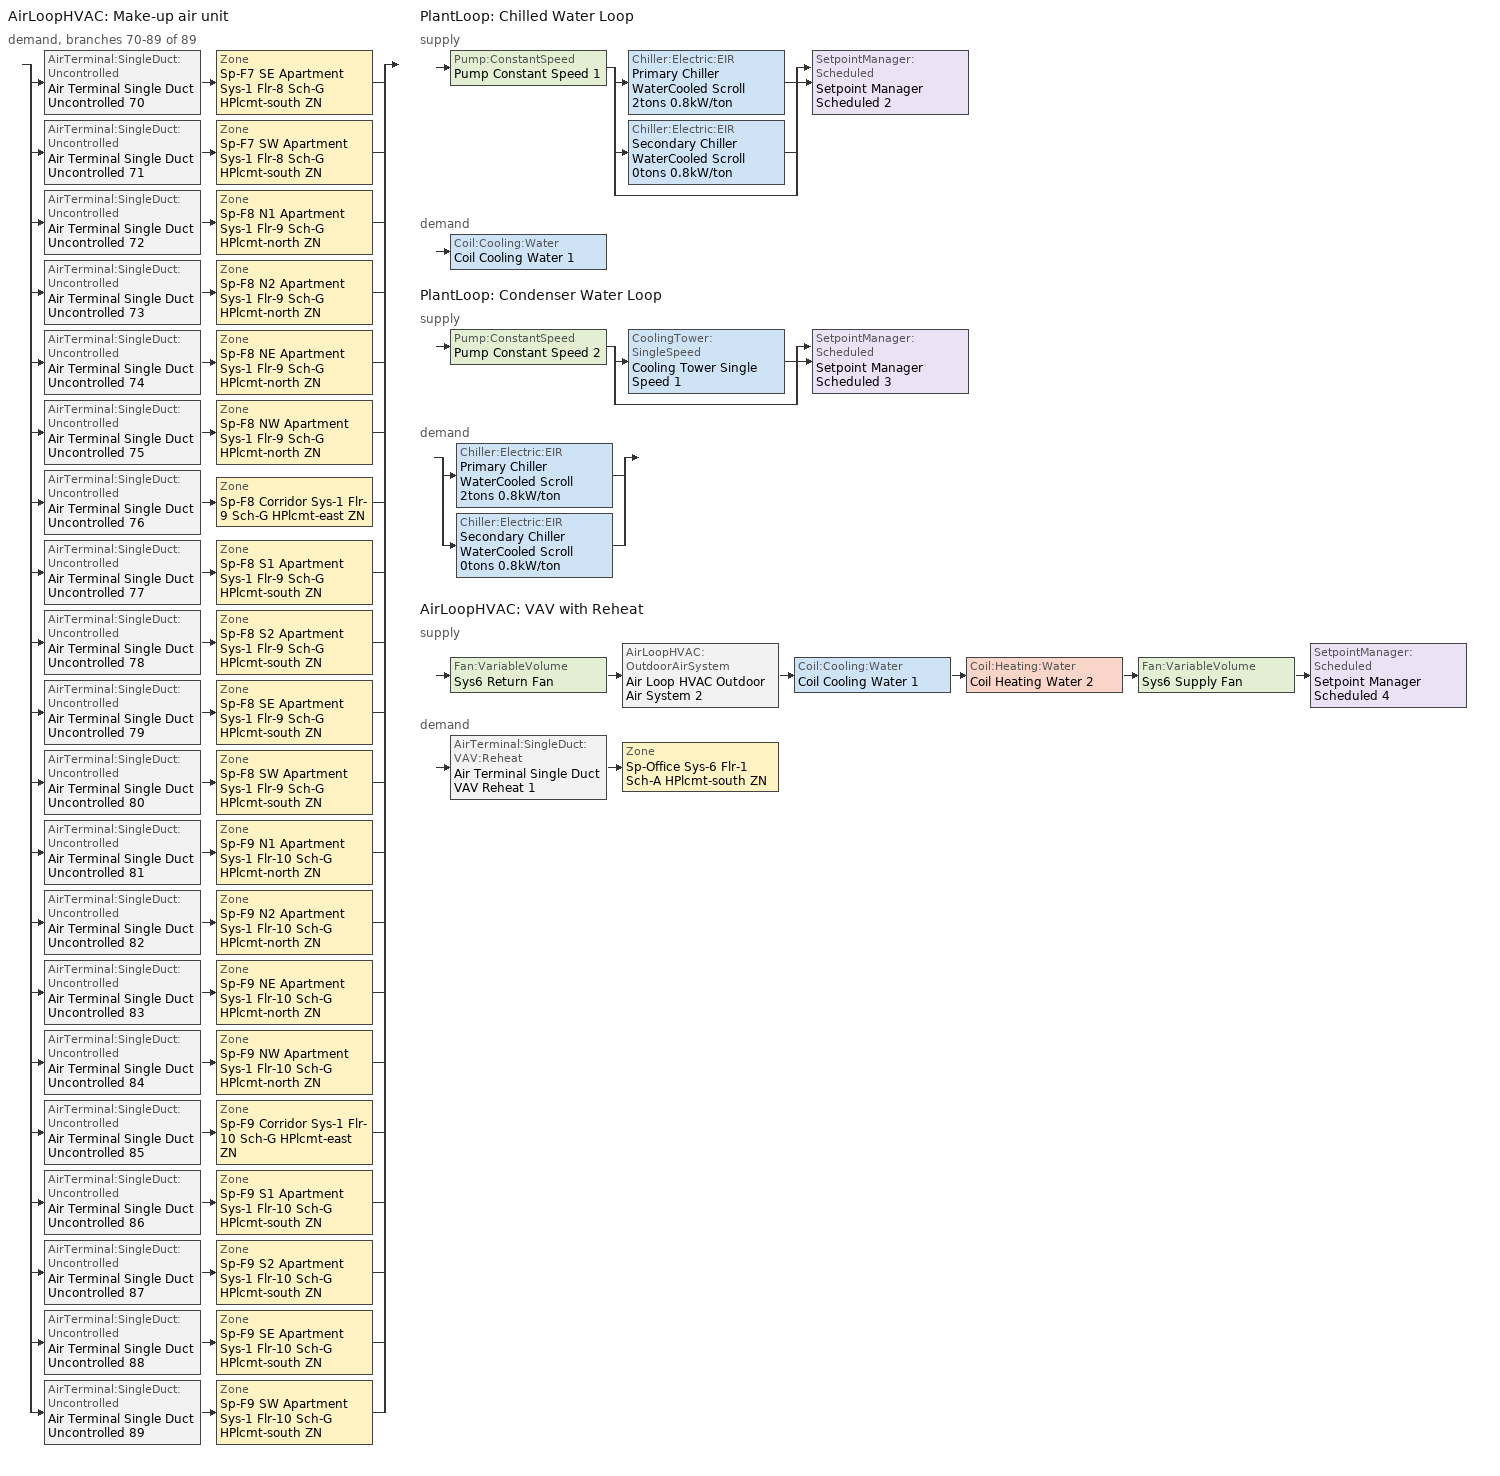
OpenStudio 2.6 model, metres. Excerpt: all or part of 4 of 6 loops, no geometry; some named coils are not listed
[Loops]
AirLoopHVAC 'Make-up air unit'
 demand, branches 70-89 of 89: split
  | AirTerminal:SingleDuct:Uncontrolled 'Air Terminal Single Duct Uncontrolled 70' > Zone 'Sp-F7 SE Apartment Sys-1 Flr-8 Sch-G HPlcmt-south ZN'
  | AirTerminal:SingleDuct:Uncontrolled 'Air Terminal Single Duct Uncontrolled 71' > Zone 'Sp-F7 SW Apartment Sys-1 Flr-8 Sch-G HPlcmt-south ZN'
  | AirTerminal:SingleDuct:Uncontrolled 'Air Terminal Single Duct Uncontrolled 72' > Zone 'Sp-F8 N1 Apartment Sys-1 Flr-9 Sch-G HPlcmt-north ZN'
  | AirTerminal:SingleDuct:Uncontrolled 'Air Terminal Single Duct Uncontrolled 73' > Zone 'Sp-F8 N2 Apartment Sys-1 Flr-9 Sch-G HPlcmt-north ZN'
  | AirTerminal:SingleDuct:Uncontrolled 'Air Terminal Single Duct Uncontrolled 74' > Zone 'Sp-F8 NE Apartment Sys-1 Flr-9 Sch-G HPlcmt-north ZN'
  | AirTerminal:SingleDuct:Uncontrolled 'Air Terminal Single Duct Uncontrolled 75' > Zone 'Sp-F8 NW Apartment Sys-1 Flr-9 Sch-G HPlcmt-north ZN'
  | AirTerminal:SingleDuct:Uncontrolled 'Air Terminal Single Duct Uncontrolled 76' > Zone 'Sp-F8 Corridor Sys-1 Flr-9 Sch-G HPlcmt-east ZN'
  | AirTerminal:SingleDuct:Uncontrolled 'Air Terminal Single Duct Uncontrolled 77' > Zone 'Sp-F8 S1 Apartment Sys-1 Flr-9 Sch-G HPlcmt-south ZN'
  | AirTerminal:SingleDuct:Uncontrolled 'Air Terminal Single Duct Uncontrolled 78' > Zone 'Sp-F8 S2 Apartment Sys-1 Flr-9 Sch-G HPlcmt-south ZN'
  | AirTerminal:SingleDuct:Uncontrolled 'Air Terminal Single Duct Uncontrolled 79' > Zone 'Sp-F8 SE Apartment Sys-1 Flr-9 Sch-G HPlcmt-south ZN'
  | AirTerminal:SingleDuct:Uncontrolled 'Air Terminal Single Duct Uncontrolled 80' > Zone 'Sp-F8 SW Apartment Sys-1 Flr-9 Sch-G HPlcmt-south ZN'
  | AirTerminal:SingleDuct:Uncontrolled 'Air Terminal Single Duct Uncontrolled 81' > Zone 'Sp-F9 N1 Apartment Sys-1 Flr-10 Sch-G HPlcmt-north ZN'
  | AirTerminal:SingleDuct:Uncontrolled 'Air Terminal Single Duct Uncontrolled 82' > Zone 'Sp-F9 N2 Apartment Sys-1 Flr-10 Sch-G HPlcmt-north ZN'
  | AirTerminal:SingleDuct:Uncontrolled 'Air Terminal Single Duct Uncontrolled 83' > Zone 'Sp-F9 NE Apartment Sys-1 Flr-10 Sch-G HPlcmt-north ZN'
  | AirTerminal:SingleDuct:Uncontrolled 'Air Terminal Single Duct Uncontrolled 84' > Zone 'Sp-F9 NW Apartment Sys-1 Flr-10 Sch-G HPlcmt-north ZN'
  | AirTerminal:SingleDuct:Uncontrolled 'Air Terminal Single Duct Uncontrolled 85' > Zone 'Sp-F9 Corridor Sys-1 Flr-10 Sch-G HPlcmt-east ZN'
  | AirTerminal:SingleDuct:Uncontrolled 'Air Terminal Single Duct Uncontrolled 86' > Zone 'Sp-F9 S1 Apartment Sys-1 Flr-10 Sch-G HPlcmt-south ZN'
  | AirTerminal:SingleDuct:Uncontrolled 'Air Terminal Single Duct Uncontrolled 87' > Zone 'Sp-F9 S2 Apartment Sys-1 Flr-10 Sch-G HPlcmt-south ZN'
  | AirTerminal:SingleDuct:Uncontrolled 'Air Terminal Single Duct Uncontrolled 88' > Zone 'Sp-F9 SE Apartment Sys-1 Flr-10 Sch-G HPlcmt-south ZN'
  | AirTerminal:SingleDuct:Uncontrolled 'Air Terminal Single Duct Uncontrolled 89' > Zone 'Sp-F9 SW Apartment Sys-1 Flr-10 Sch-G HPlcmt-south ZN'
PlantLoop 'Chilled Water Loop'
 supply: Pump:ConstantSpeed 'Pump Constant Speed 1' > split
  | Chiller:Electric:EIR 'Primary Chiller WaterCooled Scroll 2tons 0.8kW/ton'
  | Chiller:Electric:EIR 'Secondary Chiller WaterCooled Scroll 0tons 0.8kW/ton'
  | bypass
  join > SetpointManager:Scheduled 'Setpoint Manager Scheduled 2'
 demand: Coil:Cooling:Water 'Coil Cooling Water 1'
PlantLoop 'Condenser Water Loop'
 supply: Pump:ConstantSpeed 'Pump Constant Speed 2' > split
  | CoolingTower:SingleSpeed 'Cooling Tower Single Speed 1'
  | bypass
  join > SetpointManager:Scheduled 'Setpoint Manager Scheduled 3'
 demand: split
  | Chiller:Electric:EIR 'Primary Chiller WaterCooled Scroll 2tons 0.8kW/ton'
  | Chiller:Electric:EIR 'Secondary Chiller WaterCooled Scroll 0tons 0.8kW/ton'
AirLoopHVAC 'VAV with Reheat'
 supply: Fan:VariableVolume 'Sys6 Return Fan' > AirLoopHVAC:OutdoorAirSystem 'Air Loop HVAC Outdoor Air System 2' > Coil:Cooling:Water 'Coil Cooling Water 1' > Coil:Heating:Water 'Coil Heating Water 2' > Fan:VariableVolume 'Sys6 Supply Fan' > SetpointManager:Scheduled 'Setpoint Manager Scheduled 4'
 demand: AirTerminal:SingleDuct:VAV:Reheat 'Air Terminal Single Duct VAV Reheat 1' > Zone 'Sp-Office Sys-6 Flr-1 Sch-A HPlcmt-south ZN'
[Sizing:Zone] Zone Cooling Design Supply Air Temperature Input Method=SupplyAirTemperature; Zone Cooling Design Supply Air Temperature {C}=13; Zone Cooling Design Supply Air Temperature Difference {deltaC}=11.11; Zone Heating Design Supply Air Temperature Input Method=SupplyAirTemperature; Zone Heating Design Supply Air Temperature {C}=43; Zone Heating Design Supply Air Temperature Difference {deltaC}=11.11; Zone Cooling Design Supply Air Humidity Ratio {kg-H2O/kg-air}=0.0085; Zone Heating Design Supply Air Humidity Ratio {kg-H2O/kg-air}=0.008; Zone Heating Sizing Factor=1.3; Zone Cooling Sizing Factor=1.1; Cooling Design Air Flow Method=DesignDay; Heating Design Air Flow Method=DesignDay; Account for Dedicated Outdoor Air System=No; Dedicated Outdoor Air System Control Strategy=NeutralSupplyAir; Dedicated Outdoor Air Low Setpoint Temperature for Design {C}=autosize; Dedicated Outdoor Air High Setpoint Temperature for Design {C}=autosize
Sp-F7 SE Apartment Sys-1 Flr-8 Sch-G HPlcmt-south ZN; Sp-F7 SW Apartment Sys-1 Flr-8 Sch-G HPlcmt-south ZN; Sp-F8 N1 Apartment Sys-1 Flr-9 Sch-G HPlcmt-north ZN; Sp-F8 N2 Apartment Sys-1 Flr-9 Sch-G HPlcmt-north ZN; Sp-F8 NE Apartment Sys-1 Flr-9 Sch-G HPlcmt-north ZN; Sp-F8 NW Apartment Sys-1 Flr-9 Sch-G HPlcmt-north ZN; Sp-F8 Corridor Sys-1 Flr-9 Sch-G HPlcmt-east ZN; Sp-F8 S1 Apartment Sys-1 Flr-9 Sch-G HPlcmt-south ZN; Sp-F8 S2 Apartment Sys-1 Flr-9 Sch-G HPlcmt-south ZN; Sp-F8 SE Apartment Sys-1 Flr-9 Sch-G HPlcmt-south ZN; Sp-F8 SW Apartment Sys-1 Flr-9 Sch-G HPlcmt-south ZN; Sp-F9 N1 Apartment Sys-1 Flr-10 Sch-G HPlcmt-north ZN; Sp-F9 N2 Apartment Sys-1 Flr-10 Sch-G HPlcmt-north ZN; Sp-F9 NE Apartment Sys-1 Flr-10 Sch-G HPlcmt-north ZN; Sp-F9 NW Apartment Sys-1 Flr-10 Sch-G HPlcmt-north ZN; Sp-F9 Corridor Sys-1 Flr-10 Sch-G HPlcmt-east ZN; Sp-F9 S1 Apartment Sys-1 Flr-10 Sch-G HPlcmt-south ZN; Sp-F9 S2 Apartment Sys-1 Flr-10 Sch-G HPlcmt-south ZN; Sp-F9 SE Apartment Sys-1 Flr-10 Sch-G HPlcmt-south ZN; Sp-F9 SW Apartment Sys-1 Flr-10 Sch-G HPlcmt-south ZN; Sp-Office Sys-6 Flr-1 Sch-A HPlcmt-south ZN
[Zone equipment]
Sp-F7 SE Apartment Sys-1 Flr-8 Sch-G HPlcmt-south ZN: Sp-F7 SE Apartment Sys-1 Flr-8 Sch-G HPlcmt-south ZN PTAC, Zone HVAC Baseboard Convective Water 70, Air Terminal Single Duct Uncontrolled 70
Sp-F7 SW Apartment Sys-1 Flr-8 Sch-G HPlcmt-south ZN: Sp-F7 SW Apartment Sys-1 Flr-8 Sch-G HPlcmt-south ZN PTAC, Zone HVAC Baseboard Convective Water 71, Air Terminal Single Duct Uncontrolled 71
Sp-F8 N1 Apartment Sys-1 Flr-9 Sch-G HPlcmt-north ZN: Sp-F8 N1 Apartment Sys-1 Flr-9 Sch-G HPlcmt-north ZN PTAC, Zone HVAC Baseboard Convective Water 72, Air Terminal Single Duct Uncontrolled 72
Sp-F8 N2 Apartment Sys-1 Flr-9 Sch-G HPlcmt-north ZN: Sp-F8 N2 Apartment Sys-1 Flr-9 Sch-G HPlcmt-north ZN PTAC, Zone HVAC Baseboard Convective Water 73, Air Terminal Single Duct Uncontrolled 73
Sp-F8 NE Apartment Sys-1 Flr-9 Sch-G HPlcmt-north ZN: Sp-F8 NE Apartment Sys-1 Flr-9 Sch-G HPlcmt-north ZN PTAC, Zone HVAC Baseboard Convective Water 74, Air Terminal Single Duct Uncontrolled 74
Sp-F8 NW Apartment Sys-1 Flr-9 Sch-G HPlcmt-north ZN: Sp-F8 NW Apartment Sys-1 Flr-9 Sch-G HPlcmt-north ZN PTAC, Zone HVAC Baseboard Convective Water 75, Air Terminal Single Duct Uncontrolled 75
Sp-F8 Corridor Sys-1 Flr-9 Sch-G HPlcmt-east ZN: Sp-F8 Corridor Sys-1 Flr-9 Sch-G HPlcmt-east ZN PTAC, Zone HVAC Baseboard Convective Water 76, Air Terminal Single Duct Uncontrolled 76
Sp-F8 S1 Apartment Sys-1 Flr-9 Sch-G HPlcmt-south ZN: Sp-F8 S1 Apartment Sys-1 Flr-9 Sch-G HPlcmt-south ZN PTAC, Zone HVAC Baseboard Convective Water 77, Air Terminal Single Duct Uncontrolled 77
Sp-F8 S2 Apartment Sys-1 Flr-9 Sch-G HPlcmt-south ZN: Sp-F8 S2 Apartment Sys-1 Flr-9 Sch-G HPlcmt-south ZN PTAC, Zone HVAC Baseboard Convective Water 78, Air Terminal Single Duct Uncontrolled 78
Sp-F8 SE Apartment Sys-1 Flr-9 Sch-G HPlcmt-south ZN: Sp-F8 SE Apartment Sys-1 Flr-9 Sch-G HPlcmt-south ZN PTAC, Zone HVAC Baseboard Convective Water 79, Air Terminal Single Duct Uncontrolled 79
Sp-F8 SW Apartment Sys-1 Flr-9 Sch-G HPlcmt-south ZN: Sp-F8 SW Apartment Sys-1 Flr-9 Sch-G HPlcmt-south ZN PTAC, Zone HVAC Baseboard Convective Water 80, Air Terminal Single Duct Uncontrolled 80
Sp-F9 N1 Apartment Sys-1 Flr-10 Sch-G HPlcmt-north ZN: Sp-F9 N1 Apartment Sys-1 Flr-10 Sch-G HPlcmt-north ZN PTAC, Zone HVAC Baseboard Convective Water 81, Air Terminal Single Duct Uncontrolled 81
Sp-F9 N2 Apartment Sys-1 Flr-10 Sch-G HPlcmt-north ZN: Sp-F9 N2 Apartment Sys-1 Flr-10 Sch-G HPlcmt-north ZN PTAC, Zone HVAC Baseboard Convective Water 82, Air Terminal Single Duct Uncontrolled 82
Sp-F9 NE Apartment Sys-1 Flr-10 Sch-G HPlcmt-north ZN: Sp-F9 NE Apartment Sys-1 Flr-10 Sch-G HPlcmt-north ZN PTAC, Zone HVAC Baseboard Convective Water 83, Air Terminal Single Duct Uncontrolled 83
Sp-F9 NW Apartment Sys-1 Flr-10 Sch-G HPlcmt-north ZN: Sp-F9 NW Apartment Sys-1 Flr-10 Sch-G HPlcmt-north ZN PTAC, Zone HVAC Baseboard Convective Water 84, Air Terminal Single Duct Uncontrolled 84
Sp-F9 Corridor Sys-1 Flr-10 Sch-G HPlcmt-east ZN: Sp-F9 Corridor Sys-1 Flr-10 Sch-G HPlcmt-east ZN PTAC, Zone HVAC Baseboard Convective Water 85, Air Terminal Single Duct Uncontrolled 85
Sp-F9 S1 Apartment Sys-1 Flr-10 Sch-G HPlcmt-south ZN: Sp-F9 S1 Apartment Sys-1 Flr-10 Sch-G HPlcmt-south ZN PTAC, Zone HVAC Baseboard Convective Water 86, Air Terminal Single Duct Uncontrolled 86
Sp-F9 S2 Apartment Sys-1 Flr-10 Sch-G HPlcmt-south ZN: Sp-F9 S2 Apartment Sys-1 Flr-10 Sch-G HPlcmt-south ZN PTAC, Zone HVAC Baseboard Convective Water 87, Air Terminal Single Duct Uncontrolled 87
Sp-F9 SE Apartment Sys-1 Flr-10 Sch-G HPlcmt-south ZN: Sp-F9 SE Apartment Sys-1 Flr-10 Sch-G HPlcmt-south ZN PTAC, Zone HVAC Baseboard Convective Water 88, Air Terminal Single Duct Uncontrolled 88
Sp-F9 SW Apartment Sys-1 Flr-10 Sch-G HPlcmt-south ZN: Sp-F9 SW Apartment Sys-1 Flr-10 Sch-G HPlcmt-south ZN PTAC, Zone HVAC Baseboard Convective Water 89, Air Terminal Single Duct Uncontrolled 89
Sp-Office Sys-6 Flr-1 Sch-A HPlcmt-south ZN: Air Terminal Single Duct VAV Reheat 1, Zone HVAC Baseboard Convective Water 90
[PlantLoop] Glycol Concentration=0; Plant Loop Volume {m3}=Autocalculate; Load Distribution Scheme=Optimal
Chilled Water Loop; Condenser Water Loop
[Sizing:Plant] Loop Design Temperature Difference {deltaC}=6; Sizing Option=NonCoincident; Zone Timesteps in Averaging Window=1; Coincident Sizing Factor Mode=None
Name | Loop Type | Design Loop Exit Temperature {C}
Chilled Water Loop | Cooling | 7
Condenser Water Loop | Condenser | 29
[AirLoopHVAC]
VAV with Reheat: Availability Schedule=VAV with Reheat Occ Sch; Design Supply Air Flow Rate {m3/s}=AutoSize
[Sizing:System]
VAV with Reheat: Type of Load to Size On=Sensible; Design Outdoor Air Flow Rate {m3/s}=Autosize; Minimum System Air Flow Ratio=0.3; Preheat Design Temperature {C}=7; Preheat Design Humidity Ratio {kg-H2O/kg-Air}=0.008; Precool Design Temperature {C}=13; Precool Design Humidity Ratio {kg-H2O/kg-Air}=0.008; Central Cooling Design Supply Air Temperature {C}=13; Central Heating Design Supply Air Temperature {C}=13.1; Sizing Option=NonCoincident; 100% Outdoor Air in Cooling=No; 100% Outdoor Air in Heating=No; Central Cooling Design Supply Air Humidity Ratio {kg-H2O/kg-Air}=0.0085; Central Heating Design Supply Air Humidity Ratio {kg-H2O/kg-Air}=0.008; Cooling Design Air Flow Method=DesignDay; Cooling Design Air Flow Rate {m3/s}=0; Heating Design Air Flow Method=DesignDay; Heating Design Air Flow Rate {m3/s}=0; System Outdoor Air Method=ZoneSum; Zone Maximum Outdoor Air Fraction=1; Cooling Supply Air Flow Rate Per Floor Area {m3/s-m2}=0.00996765; Cooling Fraction of Autosized Cooling Supply Air Flow Rate=1; Cooling Supply Air Flow Rate Per Unit Cooling Capacity {m3/s-W}=3.94755e-05; Heating Supply Air Flow Rate Per Floor Area {m3/s-m2}=0.00996765; Heating Fraction of Autosized Heating Supply Air Flow Rate=1; Heating Fraction of Autosized Cooling Supply Air Flow Rate=1; Heating Supply Air Flow Rate Per Unit Heating Capacity {m3/s-W}=3.15882e-05; Cooling Design Capacity Method=CoolingDesignCapacity; Cooling Design Capacity {W}=autosize; Cooling Design Capacity Per Floor Area {W/m2}=234.7; Fraction of Autosized Cooling Design Capacity=1; Heating Design Capacity Method=HeatingDesignCapacity; Heating Design Capacity {W}=autosize; Heating Design Capacity Per Floor Area {W/m2}=157; Fraction of Autosized Heating Design Capacity=1; Central Cooling Capacity Control Method=OnOff
[Fan:ConstantVolume] Availability Schedule=Always On Discrete; Fan Efficiency=0.39975; Pressure Rise {Pa}=640; Maximum Flow Rate {m3/s}=AutoSize; Motor Efficiency=0.615
Fan Constant Volume 71; Fan Constant Volume 72; Fan Constant Volume 73; Fan Constant Volume 74; Fan Constant Volume 75; Fan Constant Volume 76; Fan Constant Volume 77; Fan Constant Volume 78; Fan Constant Volume 79; Fan Constant Volume 80; Fan Constant Volume 81; Fan Constant Volume 82; Fan Constant Volume 83; Fan Constant Volume 84; Fan Constant Volume 85; Fan Constant Volume 86; Fan Constant Volume 87; Fan Constant Volume 88; Fan Constant Volume 89; Fan Constant Volume 90
[Coil:Cooling:DX:SingleSpeed] Availability Schedule=Always On Discrete; Rated Total Cooling Capacity {W}=autosize; Rated Sensible Heat Ratio=autosize; Rated Air Flow Rate {m3/s}=autosize; Rated Evaporator Fan Power Per Volume Flow Rate {W/(m3/s)}=773.3; Total Cooling Capacity Function of Temperature Curve=DXCOOL-NECB2011-REF-CAPFT; Total Cooling Capacity Function of Flow Fraction Curve=DXCOOL-NECB2011-REF-CAPFFLOW; Energy Input Ratio Function of Temperature Curve=DXCOOL-NECB2011-REF-COOLEIRFT; Energy Input Ratio Function of Flow Fraction Curve=DXCOOL-NECB2011-REF-COOLEIRFFLOW; Part Load Fraction Correlation Curve=DXCOOL-NECB2011-REF-COOLPLFFPLR; Condenser Type=AirCooled; Evaporative Condenser Effectiveness=0; Evaporative Condenser Air Flow Rate {m3/s}=Autosize; Evaporative Condenser Pump Rated Power Consumption {W}=Autosize; Crankcase Heater Capacity {W}=0; Maximum Outdoor Dry-Bulb Temperature for Crankcase Heater Operation {C}=0; Basin Heater Capacity {W/K}=0; Basin Heater Setpoint Temperature {C}=10
Name | Rated COP {W/W}
Coil Cooling DX Single Speed 71 14kBtu/hr 9.4EER | 3.19871
Coil Cooling DX Single Speed 72 16kBtu/hr 9.3EER | 3.1569
Coil Cooling DX Single Speed 73 7kBtu/hr 11.0EER | 3.71535
Coil Cooling DX Single Speed 74 7kBtu/hr 11.0EER | 3.72707
Coil Cooling DX Single Speed 75 12kBtu/hr 9.9EER | 3.3576
Coil Cooling DX Single Speed 76 14kBtu/hr 9.5EER | 3.22145
Coil Cooling DX Single Speed 77 9kBtu/hr 10.7EER | 3.60923
Coil Cooling DX Single Speed 78 10kBtu/hr 10.3EER | 3.48886
Coil Cooling DX Single Speed 79 10kBtu/hr 10.3EER | 3.48007
Coil Cooling DX Single Speed 80 14kBtu/hr 9.4EER | 3.19762
Coil Cooling DX Single Speed 81 16kBtu/hr 9.3EER | 3.15693
Coil Cooling DX Single Speed 82 8kBtu/hr 10.9EER | 3.67867
Coil Cooling DX Single Speed 83 7kBtu/hr 10.9EER | 3.69282
Coil Cooling DX Single Speed 84 12kBtu/hr 9.9EER | 3.35836
Coil Cooling DX Single Speed 85 15kBtu/hr 9.4EER | 3.17367
Coil Cooling DX Single Speed 86 9kBtu/hr 10.6EER | 3.57565
Coil Cooling DX Single Speed 87 11kBtu/hr 10.2EER | 3.45593
Coil Cooling DX Single Speed 88 11kBtu/hr 10.2EER | 3.44671
Coil Cooling DX Single Speed 89 15kBtu/hr 9.3EER | 3.16266
Coil Cooling DX Single Speed 90 17kBtu/hr 9.3EER | 3.15741
[Controller:OutdoorAir]
Controller Outdoor Air 2: Minimum Outdoor Air Flow Rate {m3/s}=autosize; Maximum Outdoor Air Flow Rate {m3/s}=Autosize; Economizer Control Type=NoEconomizer; Economizer Control Action Type=ModulateFlow; Economizer Maximum Limit Dry-Bulb Temperature {C}=28; Economizer Maximum Limit Enthalpy {J/kg}=64000; Economizer Minimum Limit Dry-Bulb Temperature {C}=-100; Lockout Type=NoLockout; Minimum Limit Type=FixedMinimum; Minimum Outdoor Air Schedule=VAV with Reheat Occ Sch; Controller Mechanical Ventilation=Controller Mechanical Ventilation 2; High Humidity Control=No; Heat Recovery Bypass Control Type=BypassWhenOAFlowGreaterThanMinimum
[Controller:MechanicalVentilation]
Controller Mechanical Ventilation 2: Availability Schedule=Always On Discrete; System Outdoor Air Method=ZoneSum
[AirLoopHVAC:OutdoorAirSystem]
Air Loop HVAC Outdoor Air System 2: Controller=Controller Outdoor Air 2
[Controller:WaterCoil]
Controller Water Coil 3: Water Coil=Coil Cooling Water 1; Action=Reverse; Minimum Actuated Flow {m3/s}=0
[SetpointManager:Scheduled] Control Variable=Temperature
Name | Schedule
Setpoint Manager Scheduled 2 | CHW Temp
Setpoint Manager Scheduled 3 | CW Temp
Setpoint Manager Scheduled 4 | Supply Air Temp
[Coil:Heating:Electric] Availability Schedule=ON_OFF_ALWAYS_OFF
Coil Heating Electric 70; Coil Heating Electric 71; Coil Heating Electric 72; Coil Heating Electric 73; Coil Heating Electric 74; Coil Heating Electric 75; Coil Heating Electric 76; Coil Heating Electric 77; Coil Heating Electric 78; Coil Heating Electric 79; Coil Heating Electric 80; Coil Heating Electric 81; Coil Heating Electric 82; Coil Heating Electric 83; Coil Heating Electric 84; Coil Heating Electric 85; Coil Heating Electric 86; Coil Heating Electric 87; Coil Heating Electric 88; Coil Heating Electric 89
[ZoneHVAC:PackagedTerminalAirConditioner] Availability Schedule=Always On Discrete; Supply Air Flow Rate During Cooling Operation {m3/s}=Autosize; Supply Air Flow Rate During Heating Operation {m3/s}=Autosize; Supply Air Flow Rate When No Cooling or Heating is Needed {m3/s}=Autosize; Outdoor Air Flow Rate During Cooling Operation {m3/s}=Autosize; Outdoor Air Flow Rate During Heating Operation {m3/s}=Autosize; Outdoor Air Flow Rate When No Cooling or Heating is Needed {m3/s}=Autosize; Fan Placement=DrawThrough
Name | Supply Air Fan | Heating Coil | Cooling Coil
Sp-F7 SE Apartment Sys-1 Flr-8 Sch-G HPlcmt-south ZN PTAC | Fan Constant Volume 71 | Coil Heating Electric 70 | Coil Cooling DX Single Speed 71 14kBtu/hr 9.4EER
Sp-F7 SW Apartment Sys-1 Flr-8 Sch-G HPlcmt-south ZN PTAC | Fan Constant Volume 72 | Coil Heating Electric 71 | Coil Cooling DX Single Speed 72 16kBtu/hr 9.3EER
Sp-F8 N1 Apartment Sys-1 Flr-9 Sch-G HPlcmt-north ZN PTAC | Fan Constant Volume 73 | Coil Heating Electric 72 | Coil Cooling DX Single Speed 73 7kBtu/hr 11.0EER
Sp-F8 N2 Apartment Sys-1 Flr-9 Sch-G HPlcmt-north ZN PTAC | Fan Constant Volume 74 | Coil Heating Electric 73 | Coil Cooling DX Single Speed 74 7kBtu/hr 11.0EER
Sp-F8 NE Apartment Sys-1 Flr-9 Sch-G HPlcmt-north ZN PTAC | Fan Constant Volume 75 | Coil Heating Electric 74 | Coil Cooling DX Single Speed 75 12kBtu/hr 9.9EER
Sp-F8 NW Apartment Sys-1 Flr-9 Sch-G HPlcmt-north ZN PTAC | Fan Constant Volume 76 | Coil Heating Electric 75 | Coil Cooling DX Single Speed 76 14kBtu/hr 9.5EER
Sp-F8 Corridor Sys-1 Flr-9 Sch-G HPlcmt-east ZN PTAC | Fan Constant Volume 77 | Coil Heating Electric 76 | Coil Cooling DX Single Speed 77 9kBtu/hr 10.7EER
Sp-F8 S1 Apartment Sys-1 Flr-9 Sch-G HPlcmt-south ZN PTAC | Fan Constant Volume 78 | Coil Heating Electric 77 | Coil Cooling DX Single Speed 78 10kBtu/hr 10.3EER
Sp-F8 S2 Apartment Sys-1 Flr-9 Sch-G HPlcmt-south ZN PTAC | Fan Constant Volume 79 | Coil Heating Electric 78 | Coil Cooling DX Single Speed 79 10kBtu/hr 10.3EER
Sp-F8 SE Apartment Sys-1 Flr-9 Sch-G HPlcmt-south ZN PTAC | Fan Constant Volume 80 | Coil Heating Electric 79 | Coil Cooling DX Single Speed 80 14kBtu/hr 9.4EER
Sp-F8 SW Apartment Sys-1 Flr-9 Sch-G HPlcmt-south ZN PTAC | Fan Constant Volume 81 | Coil Heating Electric 80 | Coil Cooling DX Single Speed 81 16kBtu/hr 9.3EER
Sp-F9 N1 Apartment Sys-1 Flr-10 Sch-G HPlcmt-north ZN PTAC | Fan Constant Volume 82 | Coil Heating Electric 81 | Coil Cooling DX Single Speed 82 8kBtu/hr 10.9EER
Sp-F9 N2 Apartment Sys-1 Flr-10 Sch-G HPlcmt-north ZN PTAC | Fan Constant Volume 83 | Coil Heating Electric 82 | Coil Cooling DX Single Speed 83 7kBtu/hr 10.9EER
Sp-F9 NE Apartment Sys-1 Flr-10 Sch-G HPlcmt-north ZN PTAC | Fan Constant Volume 84 | Coil Heating Electric 83 | Coil Cooling DX Single Speed 84 12kBtu/hr 9.9EER
Sp-F9 NW Apartment Sys-1 Flr-10 Sch-G HPlcmt-north ZN PTAC | Fan Constant Volume 85 | Coil Heating Electric 84 | Coil Cooling DX Single Speed 85 15kBtu/hr 9.4EER
Sp-F9 Corridor Sys-1 Flr-10 Sch-G HPlcmt-east ZN PTAC | Fan Constant Volume 86 | Coil Heating Electric 85 | Coil Cooling DX Single Speed 86 9kBtu/hr 10.6EER
Sp-F9 S1 Apartment Sys-1 Flr-10 Sch-G HPlcmt-south ZN PTAC | Fan Constant Volume 87 | Coil Heating Electric 86 | Coil Cooling DX Single Speed 87 11kBtu/hr 10.2EER
Sp-F9 S2 Apartment Sys-1 Flr-10 Sch-G HPlcmt-south ZN PTAC | Fan Constant Volume 88 | Coil Heating Electric 87 | Coil Cooling DX Single Speed 88 11kBtu/hr 10.2EER
Sp-F9 SE Apartment Sys-1 Flr-10 Sch-G HPlcmt-south ZN PTAC | Fan Constant Volume 89 | Coil Heating Electric 88 | Coil Cooling DX Single Speed 89 15kBtu/hr 9.3EER
Sp-F9 SW Apartment Sys-1 Flr-10 Sch-G HPlcmt-south ZN PTAC | Fan Constant Volume 90 | Coil Heating Electric 89 | Coil Cooling DX Single Speed 90 17kBtu/hr 9.3EER
[AirTerminal:SingleDuct:Uncontrolled] Availability Schedule=Always On Discrete; Maximum Air Flow Rate {m3/s}=AutoSize
Air Terminal Single Duct Uncontrolled 70; Air Terminal Single Duct Uncontrolled 71; Air Terminal Single Duct Uncontrolled 72; Air Terminal Single Duct Uncontrolled 73; Air Terminal Single Duct Uncontrolled 74; Air Terminal Single Duct Uncontrolled 75; Air Terminal Single Duct Uncontrolled 76; Air Terminal Single Duct Uncontrolled 77; Air Terminal Single Duct Uncontrolled 78; Air Terminal Single Duct Uncontrolled 79; Air Terminal Single Duct Uncontrolled 80; Air Terminal Single Duct Uncontrolled 81; Air Terminal Single Duct Uncontrolled 82; Air Terminal Single Duct Uncontrolled 83; Air Terminal Single Duct Uncontrolled 84; Air Terminal Single Duct Uncontrolled 85; Air Terminal Single Duct Uncontrolled 86; Air Terminal Single Duct Uncontrolled 87; Air Terminal Single Duct Uncontrolled 88; Air Terminal Single Duct Uncontrolled 89
[Pump:ConstantSpeed] Rated Flow Rate {m3/s}=autosize; Rated Pump Head {Pa}=179352; Rated Power Consumption {W}=autosize; Fraction of Motor Inefficiencies to Fluid Stream=0; Pump Control Type=Intermittent; Design Power Sizing Method=PowerPerFlowPerPressure; Design Electric Power per Unit Flow Rate {W/(m3/s)}=348701.1
Name | Motor Efficiency | Design Shaft Power per Unit Flow Rate per Unit Head {W-s/m3-Pa}
Pump Constant Speed 1 | 0.7 | 1.3704
Pump Constant Speed 2 | 0.855 | 1.43473
[Chiller:Electric:EIR] Reference COP {W/W}=4.5032; Cooling Capacity Function of Temperature Curve=WaterCooled_Scroll_CAPFT_NECB2011; Electric Input to Cooling Output Ratio Function of Temperature Curve=WaterCooled_Scroll_EIRFT_NECB2011; Electric Input to Cooling Output Ratio Function of Part Load Ratio Curve=WaterCooled_Scroll_EIRFPLR_NECB2011; Minimum Part Load Ratio=0.25; Minimum Unloading Ratio=0.25; Condenser Type=WaterCooled; Chiller Flow Mode=LeavingSetpointModulated; Design Heat Recovery Water Flow Rate {m3/s}=0; Sizing Factor=1; Basin Heater Capacity {W/K}=0; Basin Heater Setpoint Temperature {C}=10
Name | Reference Capacity {W}
Primary Chiller WaterCooled Scroll 2tons 0.8kW/ton | 5335.97
Secondary Chiller WaterCooled Scroll 0tons 0.8kW/ton | 0.001
[CoolingTower:SingleSpeed]
Cooling Tower Single Speed 1: Design Water Flow Rate {m3/s}=autosize; Design Air Flow Rate {m3/s}=autosize; Fan Power at Design Air Flow Rate {W}=84.7717; U-Factor Times Area Value at Design Air Flow Rate {W/K}=autosize; Air Flow Rate in Free Convection Regime {m3/s}=autosize; U-Factor Times Area Value at Free Convection Air Flow Rate {W/K}=autosize; Performance Input Method=UFactorTimesAreaAndDesignWaterFlowRate; Free Convection Capacity {W}=0; Basin Heater Capacity {W/K}=0; Evaporation Loss Mode=LossFactor; Evaporation Loss Factor {percent/K}=0.2; Drift Loss Percent {percent}=0.008; Blowdown Calculation Mode=ConcentrationRatio; Blowdown Concentration Ratio=3; Capacity Control=FanCycling; Number of Cells=1; Cell Control=MinimalCell; Cell Minimum  Water Flow Rate Fraction=0.33; Cell Maximum Water Flow Rate Fraction=2.5; Sizing Factor=1; Free Convection Air Flow Rate Sizing Factor=0.1; Free Convection U-Factor Times Area Value Sizing Factor=0.1; Heat Rejection Capacity and Nominal Capacity Sizing Ratio=1.25; Free Convection Nominal Capacity Sizing Factor=0.1; Design Inlet Air Dry-Bulb Temperature {C}=35; Design Inlet Air Wet-Bulb Temperature {C}=24; Design Approach Temperature {deltaC}=5; Design Range Temperature {deltaC}=6
[Fan:VariableVolume] Availability Schedule=Always On Discrete; Maximum Flow Rate {m3/s}=Autosize; Fan Power Minimum Flow Rate Input Method=Fraction; Fan Power Minimum Flow Fraction=0.68; Fan Power Minimum Air Flow Rate {m3/s}=0; Motor In Airstream Fraction=1; Fan Power Coefficient 1=-2.4176; Fan Power Coefficient 2=9.5874; Fan Power Coefficient 3=-11.559; Fan Power Coefficient 4=5.4009; Fan Power Coefficient 5=0
Name | Fan Efficiency | Pressure Rise {Pa} | Motor Efficiency
Sys6 Supply Fan | 0.549965 | 1000 | 0.8461
Sys6 Return Fan | 0.299975 | 250 | 0.4615
[Coil:Cooling:Water]
Coil Cooling Water 1: Availability Schedule=Always On Discrete
[AirTerminal:SingleDuct:VAV:Reheat]
Air Terminal Single Duct VAV Reheat 1: Availability Schedule=Always On Discrete; Maximum Air Flow Rate {m3/s}=AutoSize; Zone Minimum Air Flow Input Method=Constant; Constant Minimum Air Flow Fraction=0.3; Fixed Minimum Air Flow Rate {m3/s}=0.176497; Reheat Coil=Coil Heating Water 3; Maximum Hot Water or Steam Flow Rate {m3/s}=AutoSize; Minimum Hot Water or Steam Flow Rate {m3/s}=0; Convergence Tolerance=0.001; Damper Heating Action=Normal; Maximum Flow per Zone Floor Area During Reheat {m3/s-m2}=AutoSize; Maximum Flow Fraction During Reheat=AutoSize; Maximum Reheat Air Temperature {C}=43; Control For Outdoor Air=No
[Schedule:Ruleset]
Name | Default Day Schedule | Summer Design Day Schedule | Winter Design Day Schedule
ON_OFF_ALWAYS_OFF | Schedule Day 3
CHW Temp | Schedule Day 4
CW Temp | Schedule Day 5
Supply Air Temp | Supply Air Temp Default
VAV with Reheat Occ Sch | VAV with Reheat Occ Sch Default | VAV with Reheat Occ Sch Summer Design Day | VAV with Reheat Occ Sch Winter Design Day
[Schedule:Day]
Schedule Day 3; wkdON_OFF_ALWAYS_OFF 1; satON_OFF_ALWAYS_OFF 1; sunON_OFF_ALWAYS_OFF 1: 1, 0, 0, 2, 0, 0, 3, 0, 0, 4, 0, 0, 5, 0, 0, 6, 0, 0, 7, 0, 0, 8, 0, 0, 9, 0, 0, 10, 0, 0, 11, 0, 0, 12, 0, 0, 13, 0, 0, 14, 0, 0, 15, 0, 0, 16, 0, 0, 17, 0, 0, 18, 0, 0, 19, 0, 0, 20, 0, 0, 21, 0, 0, 22, 0, 0, 23, 0, 0, 24, 0, 0
Schedule Day 4; wkdCHW Temp 1; satCHW Temp 1; sunCHW Temp 1: 1, 0, 7, 2, 0, 7, 3, 0, 7, 4, 0, 7, 5, 0, 7, 6, 0, 7, 7, 0, 7, 8, 0, 7, 9, 0, 7, 10, 0, 7, 11, 0, 7, 12, 0, 7, 13, 0, 7, 14, 0, 7, 15, 0, 7, 16, 0, 7, 17, 0, 7, 18, 0, 7, 19, 0, 7, 20, 0, 7, 21, 0, 7, 22, 0, 7, 23, 0, 7, 24, 0, 7
Schedule Day 5; wkdCW Temp 1; satCW Temp 1; sunCW Temp 1: 1, 0, 29, 2, 0, 29, 3, 0, 29, 4, 0, 29, 5, 0, 29, 6, 0, 29, 7, 0, 29, 8, 0, 29, 9, 0, 29, 10, 0, 29, 11, 0, 29, 12, 0, 29, 13, 0, 29, 14, 0, 29, 15, 0, 29, 16, 0, 29, 17, 0, 29, 18, 0, 29, 19, 0, 29, 20, 0, 29, 21, 0, 29, 22, 0, 29, 23, 0, 29, 24, 0, 29
Supply Air Temp Default: 24, 0, 13
VAV with Reheat Occ Sch Default; VAV with Reheat Occ Sch Winter Design Day; VAV with Reheat Occ Sch Summer Design Day: 24, 0, 1
VAV with Reheat Occ Sch Monday; VAV with Reheat Occ Sch Tuesday; VAV with Reheat Occ Sch Wednesday; VAV with Reheat Occ Sch Thursday; VAV with Reheat Occ Sch Friday: 8, 0, 0, 19, 0, 1, 24, 0, 0
VAV with Reheat Occ Sch Saturday; VAV with Reheat Occ Sch Sunday: 24, 0, 0
[Schedule:Rule] Date Specification Type=DateRange; Start Month=1; Start Day=1; End Month=12
Name | Schedule Ruleset | Rule Order | Day Schedule | Apply Sunday | Apply Monday | Apply Tuesday | Apply Wednesday | Apply Thursday | Apply Friday | Apply Saturday | End Day
wkdON_OFF_ALWAYS_OFF rule | ON_OFF_ALWAYS_OFF | 2 | wkdON_OFF_ALWAYS_OFF 1 | No | Yes | Yes | Yes | Yes | Yes | No | 31
satON_OFF_ALWAYS_OFFrule | ON_OFF_ALWAYS_OFF | 1 | satON_OFF_ALWAYS_OFF 1 | No | No | No | No | No | No | Yes | 31
sunON_OFF_ALWAYS_OFFrule | ON_OFF_ALWAYS_OFF | 0 | sunON_OFF_ALWAYS_OFF 1 | Yes | No | No | No | No | No | No | 31
wkdCHW Temp rule | CHW Temp | 2 | wkdCHW Temp 1 | No | Yes | Yes | Yes | Yes | Yes | No | 31
satCHW Temprule | CHW Temp | 1 | satCHW Temp 1 | No | No | No | No | No | No | Yes | 31
sunCHW Temprule | CHW Temp | 0 | sunCHW Temp 1 | Yes | No | No | No | No | No | No | 31
wkdCW Temp rule | CW Temp | 2 | wkdCW Temp 1 | No | Yes | Yes | Yes | Yes | Yes | No | 31
satCW Temprule | CW Temp | 1 | satCW Temp 1 | No | No | No | No | No | No | Yes | 31
sunCW Temprule | CW Temp | 0 | sunCW Temp 1 | Yes | No | No | No | No | No | No | 31
VAV with Reheat Occ Sch Monday Rule | VAV with Reheat Occ Sch | 6 | VAV with Reheat Occ Sch Monday |  | Yes |  |  |  |  |  | 25
VAV with Reheat Occ Sch Tuesday Rule | VAV with Reheat Occ Sch | 5 | VAV with Reheat Occ Sch Tuesday |  |  | Yes |  |  |  |  | 26
VAV with Reheat Occ Sch Wednesday Rule | VAV with Reheat Occ Sch | 4 | VAV with Reheat Occ Sch Wednesday |  |  |  | Yes |  |  |  | 27
VAV with Reheat Occ Sch Thursday Rule | VAV with Reheat Occ Sch | 3 | VAV with Reheat Occ Sch Thursday |  |  |  |  | Yes |  |  | 28
VAV with Reheat Occ Sch Friday Rule | VAV with Reheat Occ Sch | 2 | VAV with Reheat Occ Sch Friday |  |  |  |  |  | Yes |  | 29
VAV with Reheat Occ Sch Saturday Rule | VAV with Reheat Occ Sch | 1 | VAV with Reheat Occ Sch Saturday |  |  |  |  |  |  | Yes | 30
VAV with Reheat Occ Sch Sunday Rule | VAV with Reheat Occ Sch | 0 | VAV with Reheat Occ Sch Sunday | Yes |  |  |  |  |  |  | 31
[Schedule:Constant]
Always On Discrete: Value=1
[Curve:Biquadratic] Minimum Value of y=24
Name | Coefficient1 Constant | Coefficient2 x | Coefficient3 x**2 | Coefficient4 y | Coefficient5 y**2 | Coefficient6 x*y | Minimum Value of x | Maximum Value of x | Maximum Value of y
DXCOOL-NECB2011-REF-CAPFT | 0.867905 | 0.0142459 | 0.00055436 | -0.0075575 | 3.3e-05 | -0.0001918 | 13 | 24 | 46
DXCOOL-NECB2011-REF-COOLEIRFT | 0.116936 | 0.0284933 | -0.0004112 | 0.0214108 | 0.00016103 | -0.0006791 | 13 | 24 | 46
WaterCooled_Scroll_CAPFT_NECB2011 | 0.94418 | 0.0337102 | 9.75564e-05 | -0.00322114 | -4.91832e-05 | -0.000177584 | 5 | 10 | 35
WaterCooled_Scroll_EIRFT_NECB2011 | 0.727393 | -0.0118922 | 0.000541177 | 0.00187934 | 0.000473461 | -0.000711472 | 5 | 10 | 35
[Curve:Quadratic] Minimum Value of x=0; Maximum Value of x=1
Name | Coefficient1 Constant | Coefficient2 x | Coefficient3 x**2
DXCOOL-NECB2011-REF-CAPFFLOW; DXCOOL-NECB2011-REF-COOLEIRFFLOW | 1 | 0 | 0
WaterCooled_Scroll_EIRFPLR_NECB2011 | 0.04412 | 0.640367 | 0.319555
[Curve:Cubic]
DXCOOL-NECB2011-REF-COOLPLFFPLR: Coefficient1 Constant=0.0277; Coefficient2 x=4.9151; Coefficient3 x**2=-8.184; Coefficient4 x**3=4.2702; Minimum Value of x=0.7; Maximum Value of x=1
